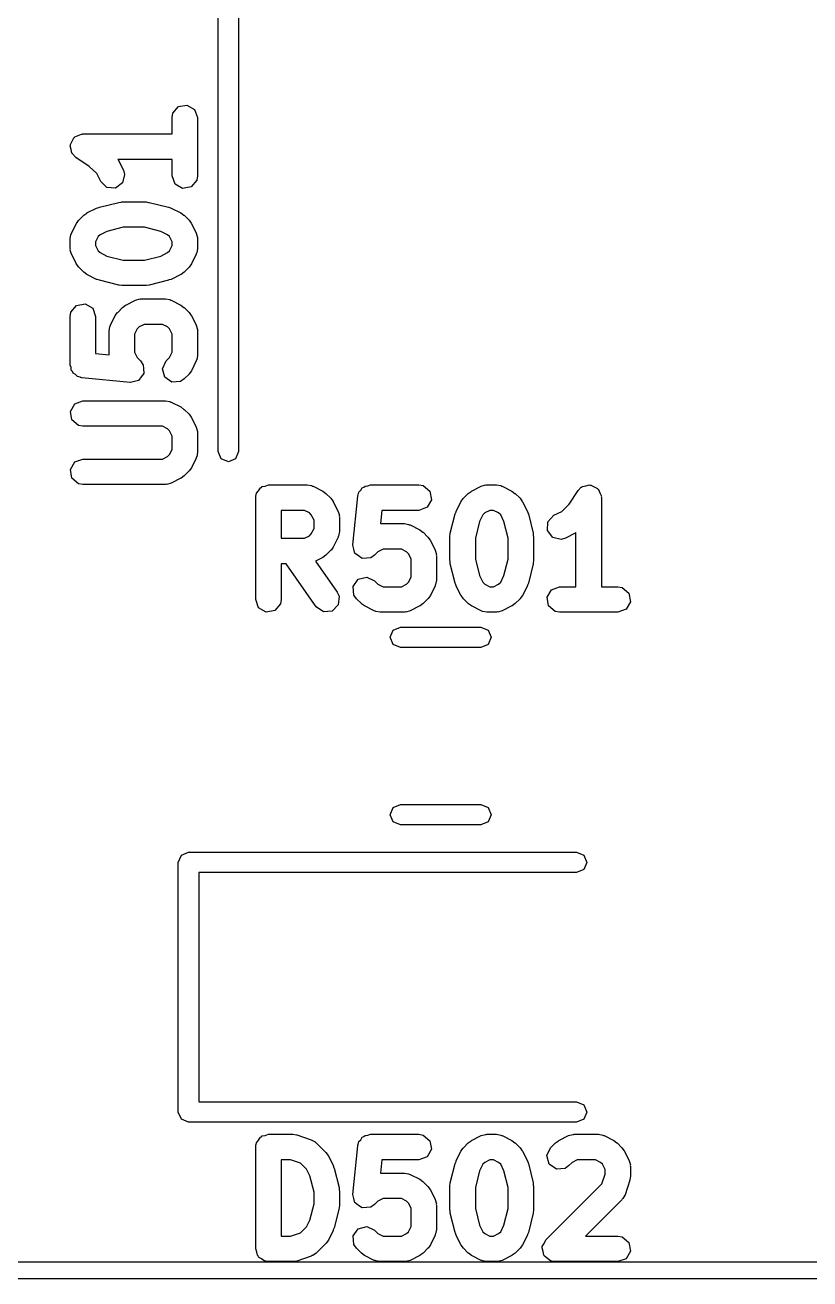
# Model space of a CAD drawing. Extents: x 59.1 to 150, y -119.5 to -80.2.
# Drawn here: x 123.28 to 127.9, y -118.05 to -110.67 of the extents above; entities that cross this region are included whole.
import ezdxf

# ---------------------------------------------------------------- set-up
doc = ezdxf.new("R2010")
doc.units = 0
doc.layers.add('BLACK', color=7, linetype='CONTINUOUS')

msp = doc.modelspace()

# ---------------------------------------------------------------- linework, layer by layer
at = {"layer": 'BLACK', "linetype": 'CONTINUOUS'}
for p, q in [((124.42, -113.178), (124.42, -107.778)), ((124.54, -107.778), (124.54, -113.178)), ((124.148, -111.211), (124.153, -111.185)), ((124.153, -111.185), (124.186, -111.146)), ((124.186, -111.146), (124.236, -111.137)), ((124.236, -111.137), (124.281, -111.163)), ((124.281, -111.163), (124.298, -111.211)), ((124.148, -111.307), (124.148, -111.211)), ((124.298, -111.211), (124.298, -111.554)), ((123.55, -111.369), (123.56, -111.35)), ((123.56, -111.35), (123.569, -111.33)), ((123.569, -111.33), (123.573, -111.329)), ((123.573, -111.329), (123.575, -111.325)), ((123.575, -111.325), (123.596, -111.317)), ((123.596, -111.317), (123.615, -111.308)), ((123.615, -111.308), (123.619, -111.309)), ((123.619, -111.309), (123.623, -111.307)), ((123.623, -111.307), (124.148, -111.307)), ((123.549, -111.377), (123.55, -111.374)), ((123.555, -111.398), (123.549, -111.377)), ((123.55, -111.374), (123.55, -111.369)), ((123.558, -111.42), (123.555, -111.398)), ((123.562, -111.423), (123.558, -111.42)), ((123.563, -111.427), (123.562, -111.423)), ((123.582, -111.445), (123.563, -111.427)), ((123.661, -111.498), (123.582, -111.445)), ((123.705, -111.541), (123.661, -111.498)), ((124.148, -111.457), (123.829, -111.457)), ((123.829, -111.457), (123.832, -111.462)), ((123.832, -111.462), (123.833, -111.463)), ((123.833, -111.463), (123.862, -111.52)), ((124.148, -111.554), (124.148, -111.457)), ((123.728, -111.587), (123.705, -111.541)), ((123.869, -111.545), (123.857, -111.595)), ((123.862, -111.52), (123.869, -111.545)), ((124.166, -111.602), (124.148, -111.554)), ((124.298, -111.554), (124.294, -111.579)), ((123.765, -111.623), (123.728, -111.587)), ((123.816, -111.626), (123.765, -111.623)), ((123.857, -111.595), (123.816, -111.626)), ((124.21, -111.628), (124.166, -111.602)), ((124.261, -111.619), (124.21, -111.628)), ((124.294, -111.579), (124.261, -111.619)), ((123.72, -111.738), (123.834, -111.71)), ((123.834, -111.71), (123.849, -111.708)), ((123.849, -111.708), (123.852, -111.707)), ((123.852, -111.707), (123.995, -111.707)), ((123.995, -111.707), (124.01, -111.71)), ((124.01, -111.71), (124.013, -111.71)), ((124.013, -111.71), (124.127, -111.738)), ((123.599, -111.815), (123.628, -111.786)), ((123.628, -111.786), (123.646, -111.774)), ((123.646, -111.774), (123.647, -111.772)), ((123.647, -111.772), (123.704, -111.744)), ((123.704, -111.744), (123.717, -111.74)), ((123.717, -111.74), (123.72, -111.738)), ((124.127, -111.738), (124.139, -111.743)), ((124.139, -111.743), (124.143, -111.744)), ((124.143, -111.744), (124.2, -111.772)), ((124.2, -111.772), (124.218, -111.786)), ((124.218, -111.786), (124.219, -111.786)), ((124.219, -111.786), (124.248, -111.815)), ((123.556, -111.892), (123.585, -111.834)), ((123.585, -111.834), (123.598, -111.816)), ((123.598, -111.816), (123.599, -111.815)), ((123.861, -111.857), (123.764, -111.882)), ((123.986, -111.857), (123.861, -111.857)), ((124.083, -111.882), (123.986, -111.857)), ((124.248, -111.815), (124.261, -111.833)), ((124.261, -111.833), (124.262, -111.834)), ((124.262, -111.834), (124.291, -111.892)), ((123.548, -111.925), (123.553, -111.899)), ((123.548, -111.982), (123.548, -111.925)), ((123.553, -111.899), (123.556, -111.896)), ((123.556, -111.896), (123.556, -111.892)), ((123.714, -111.912), (123.698, -111.943)), ((123.725, -111.901), (123.714, -111.912)), ((123.764, -111.882), (123.725, -111.901)), ((124.122, -111.901), (124.083, -111.882)), ((124.133, -111.912), (124.122, -111.901)), ((124.148, -111.943), (124.133, -111.912)), ((124.291, -111.892), (124.298, -111.917)), ((124.298, -111.917), (124.297, -111.921)), ((124.297, -111.921), (124.298, -111.925)), ((124.298, -111.925), (124.298, -111.982)), ((123.55, -111.986), (123.548, -111.982)), ((123.549, -111.991), (123.55, -111.986)), ((123.556, -112.016), (123.549, -111.991)), ((123.698, -111.943), (123.698, -111.965)), ((123.698, -111.965), (123.714, -111.995)), ((123.714, -111.995), (123.725, -112.006)), ((123.725, -112.006), (123.764, -112.026)), ((124.083, -112.026), (124.122, -112.006)), ((124.122, -112.006), (124.133, -111.995)), ((124.133, -111.995), (124.148, -111.965)), ((124.148, -111.965), (124.148, -111.943)), ((124.294, -112.008), (124.291, -112.011)), ((124.291, -112.011), (124.291, -112.016)), ((124.298, -111.982), (124.294, -112.008)), ((123.585, -112.073), (123.556, -112.016)), ((123.586, -112.074), (123.585, -112.073)), ((123.599, -112.092), (123.586, -112.074)), ((123.764, -112.026), (123.861, -112.05)), ((123.861, -112.05), (123.986, -112.05)), ((123.986, -112.05), (124.083, -112.026)), ((124.262, -112.073), (124.249, -112.091)), ((124.291, -112.016), (124.262, -112.073)), ((123.628, -112.121), (123.599, -112.092)), ((123.629, -112.122), (123.628, -112.121)), ((123.647, -112.135), (123.629, -112.122)), ((123.704, -112.164), (123.647, -112.135)), ((124.2, -112.135), (124.143, -112.164)), ((124.201, -112.134), (124.2, -112.135)), ((124.219, -112.121), (124.201, -112.134)), ((124.248, -112.092), (124.219, -112.121)), ((124.249, -112.091), (124.248, -112.092)), ((123.708, -112.164), (123.704, -112.164)), ((123.72, -112.169), (123.708, -112.164)), ((123.834, -112.198), (123.72, -112.169)), ((123.837, -112.198), (123.834, -112.198)), ((123.852, -112.2), (123.837, -112.198)), ((123.995, -112.2), (123.852, -112.2)), ((123.998, -112.199), (123.995, -112.2)), ((124.013, -112.198), (123.998, -112.199)), ((124.127, -112.169), (124.013, -112.198)), ((124.13, -112.167), (124.127, -112.169)), ((124.143, -112.164), (124.13, -112.167)), ((123.586, -112.317), (123.636, -112.308)), ((123.636, -112.308), (123.681, -112.334)), ((123.876, -112.315), (123.933, -112.287)), ((123.933, -112.287), (123.958, -112.279)), ((123.958, -112.279), (123.962, -112.28)), ((123.962, -112.28), (123.966, -112.279)), ((123.966, -112.279), (124.109, -112.279)), ((124.109, -112.279), (124.135, -112.283)), ((124.135, -112.283), (124.138, -112.286)), ((124.138, -112.286), (124.143, -112.287)), ((124.143, -112.287), (124.2, -112.315)), ((123.548, -112.382), (123.553, -112.357)), ((123.548, -112.668), (123.548, -112.382)), ((123.553, -112.357), (123.586, -112.317)), ((123.681, -112.334), (123.698, -112.382)), ((123.698, -112.382), (123.698, -112.6)), ((123.785, -112.434), (123.813, -112.377)), ((123.813, -112.377), (123.827, -112.359)), ((123.827, -112.359), (123.828, -112.358)), ((123.828, -112.358), (123.856, -112.329)), ((123.856, -112.329), (123.874, -112.316)), ((123.874, -112.316), (123.876, -112.315)), ((124.2, -112.315), (124.218, -112.329)), ((124.218, -112.329), (124.219, -112.329)), ((124.219, -112.329), (124.248, -112.358)), ((124.248, -112.358), (124.261, -112.376)), ((124.261, -112.376), (124.262, -112.377)), ((124.262, -112.377), (124.291, -112.434)), ((123.777, -112.468), (123.782, -112.442)), ((123.782, -112.442), (123.784, -112.439)), ((123.784, -112.439), (123.785, -112.434)), ((123.942, -112.455), (123.927, -112.486)), ((123.954, -112.444), (123.942, -112.455)), ((123.984, -112.429), (123.954, -112.444)), ((124.091, -112.429), (123.984, -112.429)), ((124.122, -112.444), (124.091, -112.429)), ((124.133, -112.455), (124.122, -112.444)), ((124.148, -112.486), (124.133, -112.455)), ((124.291, -112.434), (124.298, -112.459)), ((123.777, -112.608), (123.777, -112.468)), ((123.927, -112.486), (123.927, -112.593)), ((124.148, -112.593), (124.148, -112.486)), ((124.298, -112.459), (124.297, -112.464)), ((124.297, -112.464), (124.298, -112.468)), ((124.298, -112.468), (124.298, -112.611)), ((123.698, -112.6), (123.777, -112.608)), ((123.927, -112.593), (123.942, -112.624)), ((124.133, -112.624), (124.148, -112.593)), ((123.554, -112.683), (123.548, -112.668)), ((123.942, -112.624), (123.962, -112.644)), ((123.962, -112.644), (123.977, -112.665)), ((123.977, -112.665), (123.977, -112.665)), ((123.977, -112.665), (123.978, -112.666)), ((123.978, -112.666), (123.979, -112.691)), ((124.092, -112.69), (124.113, -112.644)), ((124.113, -112.644), (124.133, -112.624)), ((124.291, -112.644), (124.262, -112.702)), ((124.294, -112.637), (124.291, -112.64)), ((124.291, -112.64), (124.291, -112.644)), ((124.298, -112.611), (124.294, -112.637)), ((123.555, -112.699), (123.554, -112.683)), ((123.562, -112.706), (123.555, -112.699)), ((123.566, -112.716), (123.562, -112.706)), ((123.58, -112.724), (123.566, -112.716)), ((123.591, -112.736), (123.58, -112.724)), ((123.608, -112.74), (123.591, -112.736)), ((123.61, -112.742), (123.608, -112.74)), ((123.612, -112.742), (123.61, -112.742)), ((123.616, -112.743), (123.612, -112.742)), ((123.902, -112.771), (123.616, -112.743)), ((123.967, -112.737), (123.952, -112.758)), ((123.981, -112.717), (123.967, -112.737)), ((123.979, -112.691), (123.982, -112.716)), ((123.982, -112.716), (123.981, -112.716)), ((123.981, -112.716), (123.981, -112.717)), ((124.105, -112.74), (124.092, -112.69)), ((124.147, -112.769), (124.105, -112.74)), ((124.219, -112.75), (124.198, -112.765)), ((124.248, -112.721), (124.219, -112.75)), ((124.249, -112.72), (124.248, -112.721)), ((124.262, -112.702), (124.249, -112.72)), ((123.903, -112.771), (123.902, -112.771)), ((123.902, -112.771), (123.902, -112.771)), ((123.927, -112.765), (123.903, -112.771)), ((123.951, -112.759), (123.927, -112.765)), ((123.952, -112.758), (123.951, -112.759)), ((123.952, -112.758), (123.952, -112.758)), ((124.198, -112.765), (124.147, -112.769)), ((123.55, -112.941), (123.575, -112.896)), ((123.575, -112.896), (123.623, -112.879)), ((123.623, -112.879), (124.109, -112.879)), ((124.109, -112.879), (124.135, -112.883)), ((124.135, -112.883), (124.138, -112.886)), ((124.138, -112.886), (124.143, -112.887)), ((124.143, -112.887), (124.2, -112.915)), ((123.558, -112.991), (123.55, -112.941)), ((124.2, -112.915), (124.218, -112.929)), ((124.218, -112.929), (124.219, -112.929)), ((124.219, -112.929), (124.248, -112.958)), ((124.248, -112.958), (124.261, -112.976)), ((123.598, -113.024), (123.558, -112.991)), ((123.623, -113.029), (123.598, -113.024)), ((124.091, -113.029), (123.623, -113.029)), ((124.122, -113.044), (124.091, -113.029)), ((124.133, -113.055), (124.122, -113.044)), ((124.261, -112.976), (124.262, -112.977)), ((124.262, -112.977), (124.291, -113.034)), ((124.291, -113.034), (124.298, -113.059)), ((124.148, -113.086), (124.133, -113.055)), ((124.148, -113.165), (124.148, -113.086)), ((124.298, -113.059), (124.297, -113.064)), ((124.297, -113.064), (124.298, -113.068)), ((124.298, -113.068), (124.298, -113.182)), ((124.122, -113.206), (124.133, -113.195)), ((124.133, -113.195), (124.148, -113.165)), ((124.298, -113.182), (124.294, -113.208)), ((124.438, -113.22), (124.42, -113.178)), ((124.54, -113.178), (124.522, -113.22)), ((123.55, -113.284), (123.575, -113.239)), ((123.575, -113.239), (123.623, -113.222)), ((123.623, -113.222), (124.091, -113.222)), ((124.091, -113.222), (124.122, -113.206)), ((124.291, -113.216), (124.262, -113.273)), ((124.294, -113.208), (124.291, -113.211)), ((124.291, -113.211), (124.291, -113.216)), ((124.48, -113.238), (124.438, -113.22)), ((124.522, -113.22), (124.48, -113.238)), ((123.558, -113.334), (123.55, -113.284)), ((123.598, -113.367), (123.558, -113.334)), ((124.2, -113.335), (124.143, -113.364)), ((124.201, -113.334), (124.2, -113.335)), ((124.219, -113.321), (124.201, -113.334)), ((124.248, -113.292), (124.219, -113.321)), ((124.249, -113.291), (124.248, -113.292)), ((124.262, -113.273), (124.249, -113.291)), ((123.623, -113.372), (123.598, -113.367)), ((124.109, -113.372), (123.623, -113.372)), ((124.113, -113.37), (124.109, -113.372)), ((124.118, -113.371), (124.113, -113.37)), ((124.143, -113.364), (124.118, -113.371)), ((124.645, -113.423), (124.658, -113.408)), ((124.658, -113.408), (124.668, -113.391)), ((124.668, -113.391), (124.674, -113.389)), ((124.674, -113.389), (124.678, -113.384)), ((124.678, -113.384), (124.697, -113.381)), ((124.697, -113.381), (124.716, -113.374)), ((124.716, -113.374), (124.944, -113.374)), ((124.944, -113.374), (124.97, -113.378)), ((124.97, -113.378), (124.973, -113.381)), ((124.973, -113.381), (124.978, -113.382)), ((124.978, -113.382), (125.035, -113.41)), ((125.035, -113.41), (125.053, -113.424)), ((125.243, -113.433), (125.248, -113.416)), ((125.248, -113.416), (125.26, -113.405)), ((125.26, -113.405), (125.268, -113.391)), ((125.268, -113.391), (125.277, -113.388)), ((125.277, -113.388), (125.285, -113.381)), ((125.285, -113.381), (125.301, -113.379)), ((125.301, -113.379), (125.316, -113.374)), ((125.316, -113.374), (125.601, -113.374)), ((125.601, -113.374), (125.627, -113.378)), ((125.627, -113.378), (125.666, -113.411)), ((125.666, -113.411), (125.675, -113.462)), ((125.891, -113.424), (125.91, -113.412)), ((125.91, -113.412), (125.911, -113.41)), ((125.911, -113.41), (125.968, -113.382)), ((125.968, -113.382), (125.993, -113.374)), ((125.993, -113.374), (125.997, -113.375)), ((125.997, -113.375), (126.001, -113.374)), ((126.001, -113.374), (126.059, -113.374)), ((126.059, -113.374), (126.084, -113.378)), ((126.084, -113.378), (126.088, -113.381)), ((126.088, -113.381), (126.092, -113.382)), ((126.092, -113.382), (126.149, -113.41)), ((126.149, -113.41), (126.167, -113.424)), ((126.486, -113.487), (126.539, -113.407)), ((126.539, -113.407), (126.557, -113.388)), ((126.557, -113.388), (126.561, -113.387)), ((126.561, -113.387), (126.564, -113.384)), ((126.564, -113.384), (126.585, -113.38)), ((126.585, -113.38), (126.606, -113.374)), ((126.606, -113.374), (126.61, -113.376)), ((126.61, -113.376), (126.614, -113.375)), ((126.614, -113.375), (126.633, -113.386)), ((126.633, -113.386), (126.653, -113.395)), ((126.653, -113.395), (126.655, -113.399)), ((126.655, -113.399), (126.659, -113.401)), ((126.659, -113.401), (126.666, -113.421)), ((124.641, -113.449), (124.642, -113.439)), ((124.641, -114.049), (124.641, -113.449)), ((124.642, -113.436), (124.644, -113.433)), ((124.642, -113.439), (124.642, -113.436)), ((124.644, -113.433), (124.645, -113.423)), ((125.053, -113.424), (125.054, -113.424)), ((125.054, -113.424), (125.083, -113.453)), ((125.083, -113.453), (125.096, -113.471)), ((125.096, -113.471), (125.097, -113.473)), ((125.097, -113.473), (125.126, -113.53)), ((125.213, -113.727), (125.241, -113.441)), ((125.241, -113.441), (125.242, -113.438)), ((125.242, -113.436), (125.243, -113.433)), ((125.242, -113.438), (125.242, -113.436)), ((125.675, -113.462), (125.65, -113.506)), ((125.82, -113.53), (125.849, -113.473)), ((125.849, -113.473), (125.862, -113.455)), ((125.862, -113.455), (125.863, -113.453)), ((125.863, -113.453), (125.891, -113.424)), ((126.167, -113.424), (126.169, -113.424)), ((126.169, -113.424), (126.197, -113.453)), ((126.197, -113.453), (126.21, -113.471)), ((126.21, -113.471), (126.211, -113.473)), ((126.211, -113.473), (126.24, -113.53)), ((126.443, -113.53), (126.486, -113.487)), ((126.666, -113.421), (126.676, -113.441)), ((126.676, -113.441), (126.675, -113.445)), ((126.675, -113.445), (126.676, -113.449)), ((126.676, -113.449), (126.676, -113.974)), ((124.791, -113.524), (124.791, -113.688)), ((124.927, -113.524), (124.791, -113.524)), ((124.957, -113.539), (124.927, -113.524)), ((124.968, -113.55), (124.957, -113.539)), ((124.984, -113.581), (124.968, -113.55)), ((125.126, -113.53), (125.133, -113.555)), ((125.133, -113.555), (125.132, -113.559)), ((125.132, -113.559), (125.134, -113.563)), ((125.134, -113.563), (125.134, -113.649)), ((125.384, -113.524), (125.376, -113.602)), ((125.601, -113.524), (125.384, -113.524)), ((125.65, -113.506), (125.601, -113.524)), ((125.786, -113.659), (125.814, -113.545)), ((125.814, -113.545), (125.82, -113.533)), ((125.82, -113.533), (125.82, -113.53)), ((125.977, -113.55), (125.958, -113.589)), ((125.989, -113.539), (125.977, -113.55)), ((126.019, -113.524), (125.989, -113.539)), ((126.041, -113.524), (126.019, -113.524)), ((126.071, -113.539), (126.041, -113.524)), ((126.083, -113.55), (126.071, -113.539)), ((126.102, -113.589), (126.083, -113.55)), ((126.24, -113.53), (126.244, -113.542)), ((126.244, -113.542), (126.246, -113.545)), ((126.246, -113.545), (126.274, -113.659)), ((126.361, -113.591), (126.396, -113.553)), ((126.396, -113.553), (126.443, -113.53)), ((124.968, -113.662), (124.984, -113.631)), ((124.984, -113.631), (124.984, -113.581)), ((125.376, -113.602), (125.516, -113.602)), ((125.516, -113.602), (125.541, -113.607)), ((125.541, -113.607), (125.545, -113.61)), ((125.545, -113.61), (125.549, -113.61)), ((125.549, -113.61), (125.606, -113.639)), ((125.606, -113.639), (125.624, -113.652)), ((125.958, -113.589), (125.934, -113.687)), ((126.126, -113.687), (126.102, -113.589)), ((126.358, -113.642), (126.361, -113.591)), ((124.791, -113.688), (124.927, -113.688)), ((124.927, -113.688), (124.957, -113.673)), ((124.957, -113.673), (124.968, -113.662)), ((125.126, -113.682), (125.097, -113.74)), ((125.129, -113.675), (125.126, -113.678)), ((125.126, -113.678), (125.126, -113.682)), ((125.134, -113.649), (125.129, -113.675)), ((125.624, -113.652), (125.626, -113.653)), ((125.626, -113.653), (125.654, -113.682)), ((125.654, -113.682), (125.667, -113.7)), ((125.667, -113.7), (125.669, -113.701)), ((125.669, -113.701), (125.697, -113.758)), ((125.784, -113.677), (125.786, -113.663)), ((125.784, -113.82), (125.784, -113.677)), ((125.786, -113.663), (125.786, -113.659)), ((125.934, -113.687), (125.934, -113.811)), ((126.126, -113.811), (126.126, -113.687)), ((126.274, -113.659), (126.275, -113.674)), ((126.275, -113.674), (126.276, -113.677)), ((126.276, -113.677), (126.276, -113.82)), ((126.389, -113.683), (126.358, -113.642)), ((126.439, -113.695), (126.389, -113.683)), ((126.464, -113.687), (126.439, -113.695)), ((126.521, -113.659), (126.464, -113.687)), ((126.522, -113.658), (126.521, -113.659)), ((126.526, -113.654), (126.522, -113.658)), ((126.526, -113.974), (126.526, -113.654)), ((125.083, -113.759), (125.054, -113.788)), ((125.084, -113.758), (125.083, -113.759)), ((125.097, -113.74), (125.084, -113.758)), ((125.219, -113.752), (125.212, -113.728)), ((125.212, -113.728), (125.213, -113.728)), ((125.213, -113.728), (125.213, -113.727)), ((125.225, -113.777), (125.219, -113.752)), ((125.226, -113.777), (125.225, -113.777)), ((125.226, -113.778), (125.226, -113.777)), ((125.246, -113.792), (125.226, -113.778)), ((125.36, -113.768), (125.34, -113.788)), ((125.391, -113.752), (125.36, -113.768)), ((125.498, -113.752), (125.391, -113.752)), ((125.528, -113.768), (125.498, -113.752)), ((125.54, -113.779), (125.528, -113.768)), ((125.555, -113.809), (125.54, -113.779)), ((125.697, -113.758), (125.705, -113.783)), ((125.705, -113.783), (125.703, -113.788)), ((124.82, -113.838), (124.791, -113.838)), ((124.791, -113.838), (124.791, -114.049)), ((124.997, -114.092), (124.82, -113.838)), ((125.035, -113.802), (124.992, -113.823)), ((124.992, -113.823), (125.12, -114.006)), ((125.036, -113.801), (125.035, -113.802)), ((125.054, -113.788), (125.036, -113.801)), ((125.267, -113.807), (125.246, -113.792)), ((125.268, -113.807), (125.267, -113.807)), ((125.267, -113.807), (125.267, -113.807)), ((125.293, -113.805), (125.268, -113.807)), ((125.318, -113.803), (125.293, -113.805)), ((125.319, -113.803), (125.318, -113.803)), ((125.318, -113.803), (125.318, -113.803)), ((125.34, -113.788), (125.319, -113.803)), ((125.555, -113.917), (125.555, -113.809)), ((125.703, -113.788), (125.705, -113.792)), ((125.705, -113.792), (125.705, -113.935)), ((125.785, -113.824), (125.784, -113.82)), ((125.786, -113.839), (125.785, -113.824)), ((125.814, -113.953), (125.786, -113.839)), ((125.934, -113.811), (125.958, -113.908)), ((126.102, -113.908), (126.126, -113.811)), ((126.274, -113.839), (126.246, -113.953)), ((126.276, -113.82), (126.274, -113.835)), ((126.274, -113.835), (126.274, -113.839)), ((125.215, -113.972), (125.244, -113.93)), ((125.244, -113.93), (125.294, -113.917)), ((125.294, -113.917), (125.34, -113.939)), ((125.54, -113.947), (125.555, -113.917)), ((125.705, -113.935), (125.7, -113.96)), ((125.958, -113.908), (125.977, -113.947)), ((126.083, -113.947), (126.102, -113.908)), ((125.12, -114.006), (125.131, -114.03)), ((125.219, -114.023), (125.215, -113.972)), ((125.34, -113.939), (125.36, -113.959)), ((125.36, -113.959), (125.391, -113.974)), ((125.391, -113.974), (125.498, -113.974)), ((125.498, -113.974), (125.528, -113.959)), ((125.528, -113.959), (125.54, -113.947)), ((125.697, -113.968), (125.669, -114.025)), ((125.698, -113.964), (125.697, -113.968)), ((125.7, -113.96), (125.698, -113.964)), ((125.816, -113.956), (125.814, -113.953)), ((125.82, -113.968), (125.816, -113.956)), ((125.849, -114.025), (125.82, -113.968)), ((125.977, -113.947), (125.989, -113.959)), ((125.989, -113.959), (126.019, -113.974)), ((126.019, -113.974), (126.041, -113.974)), ((126.041, -113.974), (126.071, -113.959)), ((126.071, -113.959), (126.083, -113.947)), ((126.24, -113.968), (126.211, -114.025)), ((126.246, -113.953), (126.24, -113.965)), ((126.24, -113.965), (126.24, -113.968)), ((126.356, -114.036), (126.382, -113.991)), ((126.382, -113.991), (126.43, -113.974)), ((126.43, -113.974), (126.526, -113.974)), ((126.676, -113.974), (126.773, -113.974)), ((126.773, -113.974), (126.799, -113.978)), ((126.799, -113.978), (126.838, -114.011)), ((124.658, -114.097), (124.641, -114.049)), ((124.786, -114.075), (124.753, -114.114)), ((124.791, -114.049), (124.786, -114.075)), ((125.127, -114.081), (125.09, -114.117)), ((125.131, -114.03), (125.127, -114.081)), ((125.234, -114.045), (125.219, -114.023)), ((125.263, -114.073), (125.234, -114.045)), ((125.264, -114.074), (125.263, -114.073)), ((125.282, -114.087), (125.264, -114.074)), ((125.626, -114.073), (125.608, -114.086)), ((125.654, -114.045), (125.626, -114.073)), ((125.655, -114.043), (125.654, -114.045)), ((125.669, -114.025), (125.655, -114.043)), ((125.85, -114.026), (125.849, -114.025)), ((125.863, -114.045), (125.85, -114.026)), ((125.891, -114.073), (125.863, -114.045)), ((125.893, -114.074), (125.891, -114.073)), ((125.911, -114.087), (125.893, -114.074)), ((126.169, -114.073), (126.15, -114.086)), ((126.197, -114.045), (126.169, -114.073)), ((126.198, -114.043), (126.197, -114.045)), ((126.211, -114.025), (126.198, -114.043)), ((126.365, -114.086), (126.356, -114.036)), ((126.847, -114.062), (126.821, -114.106)), ((126.838, -114.011), (126.847, -114.062)), ((124.703, -114.123), (124.658, -114.097)), ((124.753, -114.114), (124.703, -114.123)), ((125.039, -114.121), (124.997, -114.092)), ((125.09, -114.117), (125.039, -114.121)), ((125.339, -114.116), (125.282, -114.087)), ((125.344, -114.117), (125.339, -114.116)), ((125.347, -114.119), (125.344, -114.117)), ((125.373, -114.124), (125.347, -114.119)), ((125.516, -114.124), (125.373, -114.124)), ((125.52, -114.122), (125.516, -114.124)), ((125.524, -114.123), (125.52, -114.122)), ((125.549, -114.116), (125.524, -114.123)), ((125.606, -114.087), (125.549, -114.116)), ((125.608, -114.086), (125.606, -114.087)), ((125.968, -114.116), (125.911, -114.087)), ((125.972, -114.117), (125.968, -114.116)), ((125.976, -114.119), (125.972, -114.117)), ((126.001, -114.124), (125.976, -114.119)), ((126.059, -114.124), (126.001, -114.124)), ((126.063, -114.122), (126.059, -114.124)), ((126.067, -114.123), (126.063, -114.122)), ((126.092, -114.116), (126.067, -114.123)), ((126.149, -114.087), (126.092, -114.116)), ((126.15, -114.086), (126.149, -114.087)), ((126.404, -114.119), (126.365, -114.086)), ((126.43, -114.124), (126.404, -114.119)), ((126.773, -114.124), (126.43, -114.124)), ((126.821, -114.106), (126.773, -114.124)), ((125.433, -114.271), (125.45, -114.229)), ((125.45, -114.229), (125.493, -114.211)), ((125.493, -114.211), (125.967, -114.211)), ((125.967, -114.211), (126.01, -114.229)), ((126.01, -114.229), (126.027, -114.271)), ((125.45, -114.313), (125.433, -114.271)), ((126.027, -114.271), (126.01, -114.313)), ((125.493, -114.331), (125.45, -114.313)), ((125.967, -114.331), (125.493, -114.331)), ((126.01, -114.313), (125.967, -114.331)), ((125.45, -115.274), (125.493, -115.256)), ((125.493, -115.256), (125.967, -115.256)), ((125.967, -115.256), (126.01, -115.274)), ((125.433, -115.316), (125.45, -115.274)), ((125.45, -115.358), (125.433, -115.316)), ((126.01, -115.274), (126.027, -115.316)), ((126.027, -115.316), (126.01, -115.358)), ((125.493, -115.376), (125.45, -115.358)), ((125.967, -115.376), (125.493, -115.376)), ((126.01, -115.358), (125.967, -115.376)), ((124.185, -115.597), (124.203, -115.555)), ((124.203, -115.555), (124.245, -115.537)), ((124.245, -115.537), (126.53, -115.537)), ((126.53, -115.537), (126.572, -115.555)), ((126.572, -115.555), (126.59, -115.597)), ((124.185, -117.067), (124.185, -115.597)), ((126.59, -115.597), (126.572, -115.639)), ((126.53, -115.657), (124.305, -115.657)), ((124.305, -115.657), (124.305, -117.007)), ((126.572, -115.639), (126.53, -115.657)), ((124.305, -117.007), (126.53, -117.007)), ((126.53, -117.007), (126.572, -117.025)), ((126.572, -117.025), (126.59, -117.067)), ((124.203, -117.109), (124.185, -117.067)), ((124.245, -117.127), (124.203, -117.109)), ((126.572, -117.109), (126.53, -117.127)), ((126.59, -117.067), (126.572, -117.109)), ((126.53, -117.127), (124.245, -117.127)), ((124.644, -117.258), (124.645, -117.248)), ((124.645, -117.248), (124.658, -117.233)), ((124.658, -117.233), (124.668, -117.216)), ((124.668, -117.216), (124.674, -117.214)), ((124.674, -117.214), (124.678, -117.208)), ((124.678, -117.208), (124.697, -117.205)), ((124.697, -117.205), (124.716, -117.198)), ((124.716, -117.198), (124.859, -117.198)), ((124.859, -117.198), (124.881, -117.202)), ((124.881, -117.202), (124.882, -117.202)), ((124.882, -117.202), (124.968, -117.231)), ((124.968, -117.231), (124.991, -117.243)), ((124.991, -117.243), (124.993, -117.247)), ((124.993, -117.247), (124.997, -117.249)), ((124.997, -117.249), (125.054, -117.306)), ((125.243, -117.258), (125.248, -117.241)), ((125.248, -117.241), (125.26, -117.23)), ((125.26, -117.23), (125.268, -117.216)), ((125.268, -117.216), (125.277, -117.212)), ((125.277, -117.212), (125.285, -117.205)), ((125.285, -117.205), (125.301, -117.204)), ((125.301, -117.204), (125.316, -117.198)), ((125.316, -117.198), (125.601, -117.198)), ((125.601, -117.198), (125.627, -117.203)), ((125.627, -117.203), (125.666, -117.236)), ((125.666, -117.236), (125.675, -117.286)), ((125.863, -117.278), (125.891, -117.249)), ((125.891, -117.249), (125.91, -117.236)), ((125.91, -117.236), (125.911, -117.235)), ((125.911, -117.235), (125.968, -117.206)), ((125.968, -117.206), (125.993, -117.199)), ((125.993, -117.199), (125.997, -117.2)), ((125.997, -117.2), (126.001, -117.198)), ((126.001, -117.198), (126.059, -117.198)), ((126.059, -117.198), (126.084, -117.203)), ((126.084, -117.203), (126.088, -117.206)), ((126.088, -117.206), (126.092, -117.206)), ((126.092, -117.206), (126.149, -117.235)), ((126.149, -117.235), (126.167, -117.248)), ((126.167, -117.248), (126.169, -117.249)), ((126.169, -117.249), (126.197, -117.278)), ((126.377, -117.278), (126.406, -117.249)), ((126.406, -117.249), (126.424, -117.236)), ((126.424, -117.236), (126.425, -117.235)), ((126.425, -117.235), (126.482, -117.206)), ((126.482, -117.206), (126.507, -117.199)), ((126.507, -117.199), (126.511, -117.2)), ((126.511, -117.2), (126.516, -117.198)), ((126.516, -117.198), (126.659, -117.198)), ((126.659, -117.198), (126.684, -117.203)), ((126.684, -117.203), (126.688, -117.206)), ((126.688, -117.206), (126.692, -117.206)), ((126.692, -117.206), (126.749, -117.235)), ((126.749, -117.235), (126.767, -117.248)), ((126.767, -117.248), (126.769, -117.249)), ((126.769, -117.249), (126.797, -117.278)), ((124.641, -117.273), (124.642, -117.264)), ((124.641, -117.873), (124.641, -117.273)), ((124.642, -117.26), (124.644, -117.258)), ((124.642, -117.264), (124.642, -117.26)), ((125.054, -117.306), (125.067, -117.324)), ((125.067, -117.324), (125.069, -117.326)), ((125.069, -117.326), (125.097, -117.383)), ((125.213, -117.552), (125.241, -117.266)), ((125.241, -117.266), (125.242, -117.262)), ((125.242, -117.26), (125.243, -117.258)), ((125.242, -117.262), (125.242, -117.26)), ((125.65, -117.331), (125.601, -117.348)), ((125.675, -117.286), (125.65, -117.331)), ((125.82, -117.354), (125.849, -117.297)), ((125.849, -117.297), (125.862, -117.279)), ((125.862, -117.279), (125.863, -117.278)), ((126.197, -117.278), (126.21, -117.296)), ((126.21, -117.296), (126.211, -117.297)), ((126.211, -117.297), (126.24, -117.354)), ((126.355, -117.324), (126.377, -117.278)), ((126.369, -117.374), (126.355, -117.324)), ((126.797, -117.278), (126.81, -117.296)), ((126.81, -117.296), (126.811, -117.297)), ((126.811, -117.297), (126.84, -117.354)), ((124.791, -117.348), (124.791, -117.798)), ((124.846, -117.348), (124.791, -117.348)), ((124.904, -117.368), (124.846, -117.348)), ((124.94, -117.404), (124.904, -117.368)), ((124.959, -117.442), (124.94, -117.404)), ((125.097, -117.383), (125.101, -117.395)), ((125.101, -117.395), (125.103, -117.398)), ((125.103, -117.398), (125.131, -117.512)), ((125.384, -117.348), (125.376, -117.427)), ((125.601, -117.348), (125.384, -117.348)), ((125.786, -117.484), (125.814, -117.37)), ((125.814, -117.37), (125.82, -117.358)), ((125.82, -117.358), (125.82, -117.354)), ((125.977, -117.375), (125.958, -117.414)), ((125.989, -117.364), (125.977, -117.375)), ((126.019, -117.348), (125.989, -117.364)), ((126.041, -117.348), (126.019, -117.348)), ((126.071, -117.364), (126.041, -117.348)), ((126.083, -117.375), (126.071, -117.364)), ((126.102, -117.414), (126.083, -117.375)), ((126.24, -117.354), (126.244, -117.367)), ((126.244, -117.367), (126.246, -117.37)), ((126.246, -117.37), (126.274, -117.484)), ((126.411, -117.403), (126.369, -117.374)), ((126.462, -117.399), (126.411, -117.403)), ((126.483, -117.384), (126.462, -117.399)), ((126.503, -117.364), (126.483, -117.384)), ((126.533, -117.348), (126.503, -117.364)), ((126.641, -117.348), (126.533, -117.348)), ((126.671, -117.364), (126.641, -117.348)), ((126.683, -117.375), (126.671, -117.364)), ((126.698, -117.405), (126.683, -117.375)), ((126.698, -117.433), (126.698, -117.405)), ((126.84, -117.354), (126.847, -117.379)), ((126.847, -117.379), (126.846, -117.383)), ((126.846, -117.383), (126.848, -117.388)), ((126.848, -117.388), (126.848, -117.445)), ((124.984, -117.54), (124.959, -117.442)), ((125.376, -117.427), (125.516, -117.427)), ((125.516, -117.427), (125.541, -117.432)), ((125.541, -117.432), (125.545, -117.434)), ((125.545, -117.434), (125.549, -117.435)), ((125.549, -117.435), (125.606, -117.463)), ((125.606, -117.463), (125.624, -117.477)), ((125.624, -117.477), (125.626, -117.478)), ((125.626, -117.478), (125.654, -117.506)), ((125.958, -117.414), (125.934, -117.511)), ((126.126, -117.511), (126.102, -117.414)), ((126.679, -117.49), (126.698, -117.433)), ((126.844, -117.469), (126.815, -117.554)), ((126.848, -117.445), (126.844, -117.467)), ((126.844, -117.467), (126.844, -117.469)), ((124.984, -117.607), (124.984, -117.54)), ((125.131, -117.512), (125.132, -117.527)), ((125.132, -117.527), (125.134, -117.531)), ((125.134, -117.531), (125.134, -117.616)), ((125.212, -117.553), (125.213, -117.552)), ((125.219, -117.577), (125.212, -117.553)), ((125.213, -117.552), (125.213, -117.552)), ((125.654, -117.506), (125.667, -117.524)), ((125.667, -117.524), (125.669, -117.526)), ((125.669, -117.526), (125.697, -117.583)), ((125.784, -117.502), (125.786, -117.487)), ((125.784, -117.645), (125.784, -117.502)), ((125.786, -117.487), (125.786, -117.484)), ((125.934, -117.511), (125.934, -117.636)), ((126.126, -117.636), (126.126, -117.511)), ((126.274, -117.484), (126.275, -117.499)), ((126.275, -117.499), (126.276, -117.502)), ((126.276, -117.502), (126.276, -117.645)), ((126.348, -117.82), (126.679, -117.49)), ((124.959, -117.704), (124.984, -117.607)), ((125.134, -117.616), (125.131, -117.631)), ((125.225, -117.601), (125.219, -117.577)), ((125.226, -117.602), (125.225, -117.601)), ((125.246, -117.617), (125.226, -117.602)), ((125.226, -117.602), (125.226, -117.602)), ((125.267, -117.631), (125.246, -117.617)), ((125.319, -117.627), (125.318, -117.627)), ((125.318, -117.627), (125.318, -117.628)), ((125.34, -117.612), (125.319, -117.627)), ((125.36, -117.592), (125.34, -117.612)), ((125.391, -117.577), (125.36, -117.592)), ((125.498, -117.577), (125.391, -117.577)), ((125.528, -117.592), (125.498, -117.577)), ((125.54, -117.604), (125.528, -117.592)), ((125.555, -117.634), (125.54, -117.604)), ((125.697, -117.583), (125.705, -117.608)), ((125.705, -117.608), (125.703, -117.612)), ((125.703, -117.612), (125.705, -117.616)), ((125.705, -117.616), (125.705, -117.759)), ((126.797, -117.584), (126.582, -117.798)), ((126.799, -117.58), (126.797, -117.584)), ((126.803, -117.577), (126.799, -117.58)), ((126.815, -117.554), (126.803, -117.577)), ((125.131, -117.634), (125.103, -117.749)), ((125.131, -117.631), (125.131, -117.634)), ((125.268, -117.632), (125.267, -117.631)), ((125.267, -117.631), (125.267, -117.631)), ((125.293, -117.629), (125.268, -117.632)), ((125.318, -117.628), (125.293, -117.629)), ((125.555, -117.741), (125.555, -117.634)), ((125.785, -117.648), (125.784, -117.645)), ((125.786, -117.663), (125.785, -117.648)), ((125.814, -117.777), (125.786, -117.663)), ((125.934, -117.636), (125.958, -117.733)), ((126.102, -117.733), (126.126, -117.636)), ((126.274, -117.663), (126.246, -117.777)), ((126.276, -117.645), (126.274, -117.66)), ((126.274, -117.66), (126.274, -117.663)), ((124.904, -117.779), (124.94, -117.743)), ((124.94, -117.743), (124.959, -117.704)), ((125.097, -117.764), (125.069, -117.821)), ((125.103, -117.749), (125.097, -117.761)), ((125.097, -117.761), (125.097, -117.764)), ((125.215, -117.797), (125.244, -117.755)), ((125.244, -117.755), (125.294, -117.742)), ((125.294, -117.742), (125.34, -117.763)), ((125.34, -117.763), (125.36, -117.783)), ((125.528, -117.783), (125.54, -117.772)), ((125.54, -117.772), (125.555, -117.741)), ((125.705, -117.759), (125.7, -117.785)), ((125.958, -117.733), (125.977, -117.772)), ((125.977, -117.772), (125.989, -117.783)), ((126.071, -117.783), (126.083, -117.772)), ((126.083, -117.772), (126.102, -117.733)), ((124.791, -117.798), (124.846, -117.798)), ((124.846, -117.798), (124.904, -117.779)), ((125.054, -117.841), (124.997, -117.898)), ((125.055, -117.839), (125.054, -117.841)), ((125.069, -117.821), (125.055, -117.839)), ((125.219, -117.848), (125.215, -117.797)), ((125.234, -117.869), (125.219, -117.848)), ((125.36, -117.783), (125.391, -117.798)), ((125.391, -117.798), (125.498, -117.798)), ((125.498, -117.798), (125.528, -117.783)), ((125.697, -117.793), (125.669, -117.85)), ((125.698, -117.788), (125.697, -117.793)), ((125.7, -117.785), (125.698, -117.788)), ((125.816, -117.78), (125.814, -117.777)), ((125.82, -117.793), (125.816, -117.78)), ((125.849, -117.85), (125.82, -117.793)), ((125.989, -117.783), (126.019, -117.798)), ((126.019, -117.798), (126.041, -117.798)), ((126.041, -117.798), (126.071, -117.783)), ((126.24, -117.793), (126.211, -117.85)), ((126.246, -117.777), (126.24, -117.789)), ((126.24, -117.789), (126.24, -117.793)), ((126.328, -117.86), (126.339, -117.841)), ((126.339, -117.841), (126.348, -117.82)), ((126.582, -117.798), (126.773, -117.798)), ((126.773, -117.798), (126.799, -117.803)), ((126.799, -117.803), (126.838, -117.836)), ((126.838, -117.836), (126.847, -117.886)), ((124.647, -117.892), (124.641, -117.873)), ((124.651, -117.911), (124.647, -117.892)), ((124.656, -117.915), (124.651, -117.911)), ((124.658, -117.922), (124.656, -117.915)), ((124.675, -117.931), (124.658, -117.922)), ((124.968, -117.916), (124.882, -117.945)), ((124.972, -117.913), (124.968, -117.916)), ((124.976, -117.913), (124.972, -117.913)), ((124.997, -117.898), (124.976, -117.913)), ((125.263, -117.898), (125.234, -117.869)), ((125.264, -117.899), (125.263, -117.898)), ((125.282, -117.912), (125.264, -117.899)), ((125.339, -117.941), (125.282, -117.912)), ((125.606, -117.912), (125.549, -117.941)), ((125.608, -117.911), (125.606, -117.912)), ((125.626, -117.898), (125.608, -117.911)), ((125.654, -117.869), (125.626, -117.898)), ((125.655, -117.868), (125.654, -117.869)), ((125.669, -117.85), (125.655, -117.868)), ((125.85, -117.851), (125.849, -117.85)), ((125.863, -117.869), (125.85, -117.851)), ((125.891, -117.898), (125.863, -117.869)), ((125.893, -117.899), (125.891, -117.898)), ((125.911, -117.912), (125.893, -117.899)), ((125.968, -117.941), (125.911, -117.912)), ((126.149, -117.912), (126.092, -117.941)), ((126.15, -117.911), (126.149, -117.912)), ((126.169, -117.898), (126.15, -117.911)), ((126.197, -117.869), (126.169, -117.898)), ((126.198, -117.868), (126.197, -117.869)), ((126.211, -117.85), (126.198, -117.868)), ((126.327, -117.867), (126.328, -117.864)), ((126.333, -117.889), (126.327, -117.867)), ((126.328, -117.864), (126.328, -117.86)), ((126.336, -117.911), (126.333, -117.889)), ((126.339, -117.913), (126.336, -117.911)), ((126.34, -117.916), (126.339, -117.913)), ((126.358, -117.929), (126.34, -117.916)), ((126.847, -117.886), (126.821, -117.931)), ((75, -117.95), (149, -117.95)), ((124.69, -117.944), (124.675, -117.931)), ((124.7, -117.946), (124.69, -117.944)), ((124.703, -117.947), (124.7, -117.946)), ((124.706, -117.947), (124.703, -117.947)), ((124.716, -117.948), (124.706, -117.947)), ((124.859, -117.948), (124.716, -117.948)), ((124.86, -117.948), (124.859, -117.948)), ((124.882, -117.945), (124.86, -117.948)), ((125.344, -117.941), (125.339, -117.941)), ((125.347, -117.944), (125.344, -117.941)), ((125.373, -117.948), (125.347, -117.944)), ((125.516, -117.948), (125.373, -117.948)), ((125.52, -117.947), (125.516, -117.948)), ((125.524, -117.948), (125.52, -117.947)), ((125.549, -117.941), (125.524, -117.948)), ((125.972, -117.941), (125.968, -117.941)), ((125.976, -117.944), (125.972, -117.941)), ((126.001, -117.948), (125.976, -117.944)), ((126.059, -117.948), (126.001, -117.948)), ((126.063, -117.947), (126.059, -117.948)), ((126.067, -117.948), (126.063, -117.947)), ((126.092, -117.941), (126.067, -117.948)), ((126.376, -117.944), (126.358, -117.929)), ((126.38, -117.945), (126.376, -117.944)), ((126.382, -117.946), (126.38, -117.945)), ((126.385, -117.946), (126.382, -117.946)), ((126.401, -117.948), (126.385, -117.946)), ((126.773, -117.948), (126.401, -117.948)), ((126.821, -117.931), (126.773, -117.948)), ((149, -118.05), (75, -118.05))]:
    msp.add_line(p, q, dxfattribs=at)

doc.saveas('drawing.dxf')
